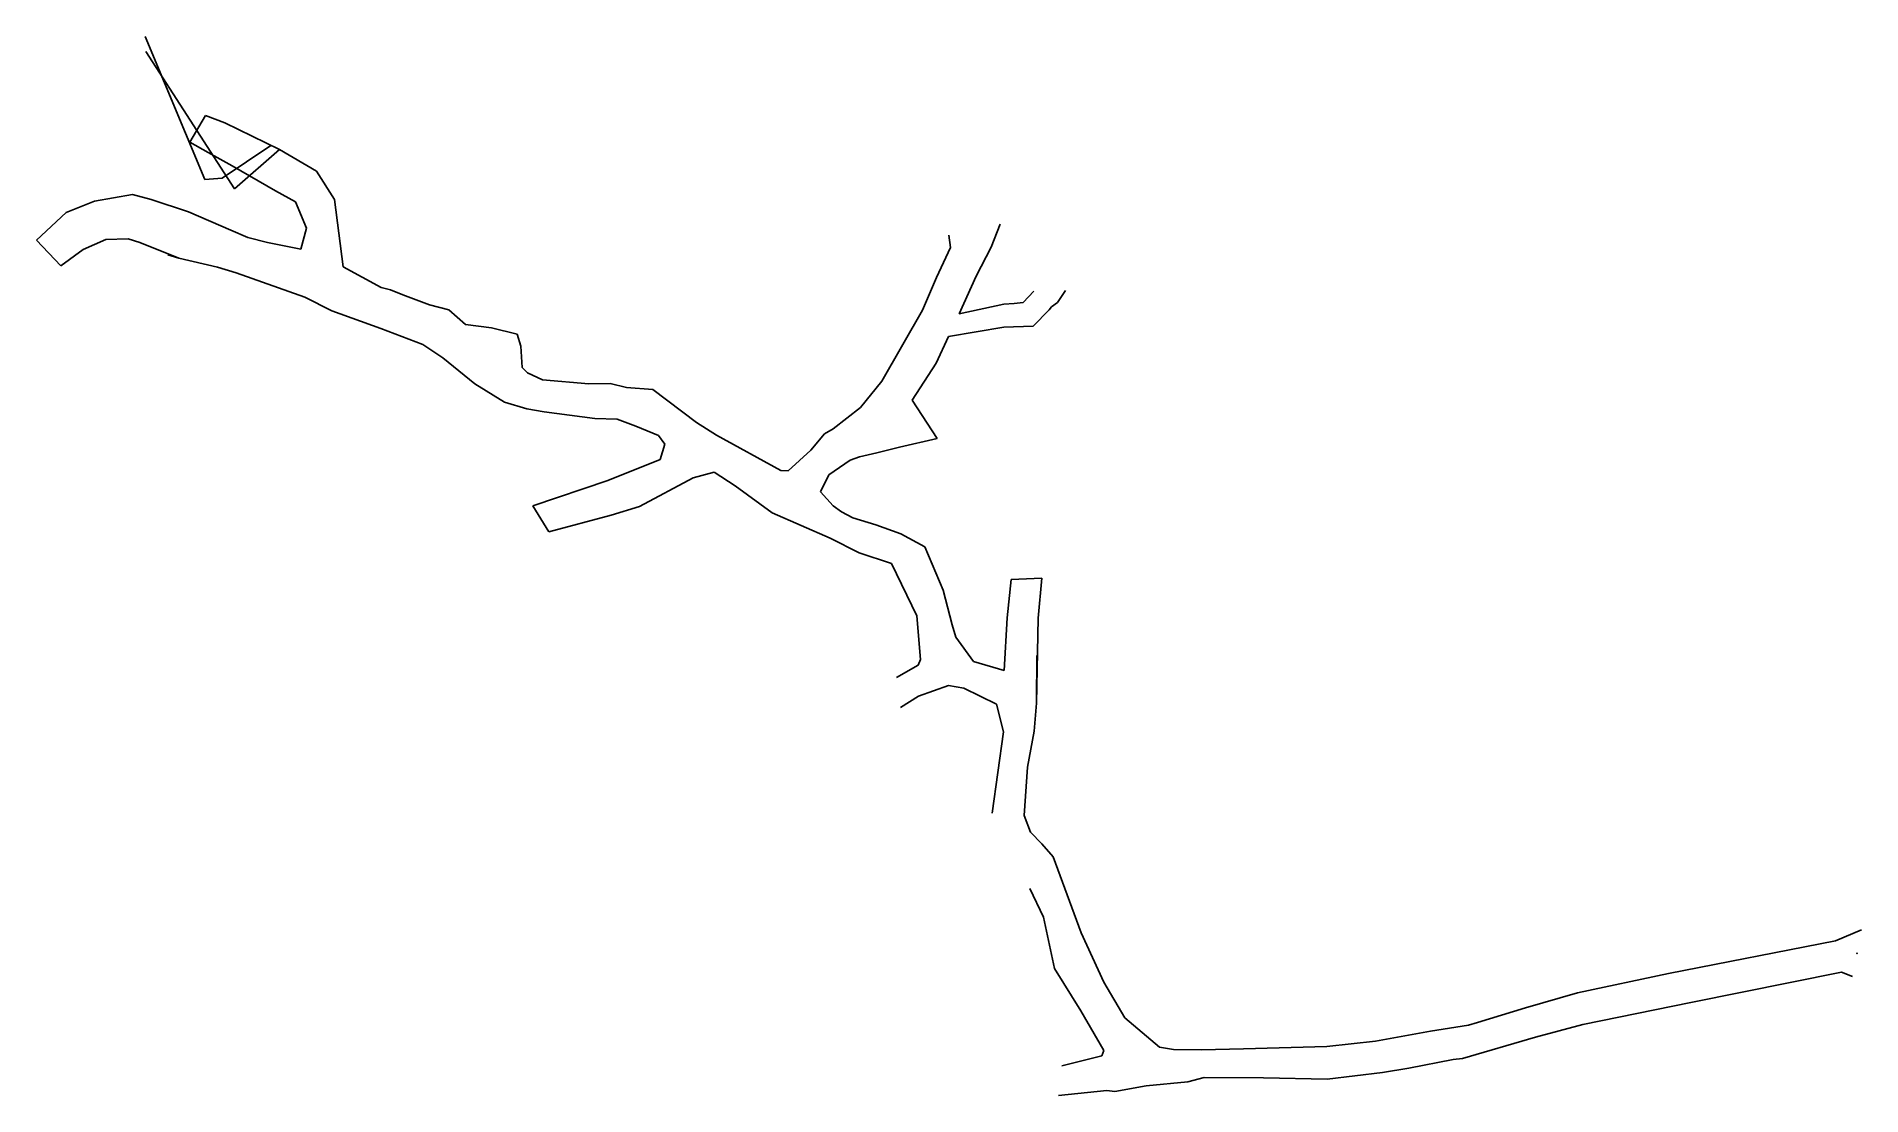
# Model space of a CAD drawing. Header units: metres. Extents: x 750691 to 750840, y 4169766 to 4169852.
import ezdxf

# ---------------------------------------------------------------- set-up
doc = ezdxf.new("R2010")
doc.units = ezdxf.units.M
doc.header["$MEASUREMENT"] = 0
doc.layers.add('FEDAİ', color=200, linetype='Continuous')
doc.layers.add('INIT_COORD', color=7, linetype='Continuous')

msp = doc.modelspace()

# ---------------------------------------------------------------- linework, layer by layer
at = {"layer": 'FEDAİ'}
for p, q in [((750704.803728, 4169840.752242, 832.111023), (750699.925, 4169852.399, 856.572998)), ((750707.195919, 4169839.990387, 828.539978), (750699.993, 4169851.168, 856.823975)), ((750704.85, 4169845.975, 823.796021), (750703.558, 4169843.797, 823.762024)), ((750706.412, 4169845.371, 823.286987), (750704.85, 4169845.975, 823.796021)), ((750710.863, 4169843.185, 823.377991), (750706.412, 4169845.371, 823.286987)), ((750703.558, 4169843.797, 823.762024), (750705.061, 4169842.951, 823.155029)), ((750710.174661, 4169843.523061, 823.363917), (750706.207134, 4169840.853987, 828.539978)), ((750705.061, 4169842.951, 823.155029), (750707.017, 4169841.869, 823.203979)), ((750710.863, 4169843.185, 823.377991), (750707.195919, 4169839.990387, 828.539978)), ((750713.888719, 4169841.438814, 823.377991), (750710.863, 4169843.185, 823.377991)), ((750706.207134, 4169840.853987, 828.539978), (750704.803728, 4169840.752242, 832.111023)), ((750707.017, 4169841.869, 823.203979), (750710.541, 4169839.822, 823.356995)), ((750715.361, 4169839.112, 823.163025), (750713.888719, 4169841.438814, 823.377991)), ((750695.798, 4169838.991, 823.330017), (750693.508, 4169838.078, 823.330017)), ((750698.9, 4169839.519, 823.219971), (750695.798, 4169838.991, 823.330017)), ((750700.421, 4169839.116, 823.219971), (750698.9, 4169839.519, 823.219971)), ((750703.451, 4169838.112, 823.291016), (750700.421, 4169839.116, 823.219971)), ((750710.541, 4169839.822, 823.356995), (750712.178, 4169838.942, 823.143982)), ((750716.055, 4169833.653, 822.924988), (750715.361, 4169839.112, 823.163025)), ((750693.508, 4169838.078, 823.330017), (750691.085, 4169835.798, 823.330017)), ((750706.904807, 4169836.619672, 823.031006), (750703.451, 4169838.112, 823.291016)), ((750712.178, 4169838.942, 823.143982), (750713.082, 4169836.798, 822.973022)), ((750708.294, 4169836.02, 822.685974), (750706.904807, 4169836.619672, 823.031006)), ((750709.892, 4169835.627, 823.051025), (750708.294, 4169836.02, 822.685974)), ((750713.082, 4169836.798, 822.973022), (750712.602, 4169835.091, 822.994019)), ((750765.359, 4169836.207, 821.200989), (750765.51, 4169835.212, 821.101013)), ((750768.809, 4169835.239, 821.145996), (750769.564, 4169837.111, 820.960999)), ((750691.085, 4169835.798, 823.330017), (750693.064, 4169833.718, 823.330017)), ((750693.064, 4169833.718, 823.330017), (750694.893, 4169835.063, 823.330017)), ((750694.893, 4169835.063, 823.330017), (750696.723, 4169835.875, 823.330017)), ((750696.723, 4169835.875, 823.330017), (750698.552, 4169835.926, 823.304016)), ((750698.552, 4169835.926, 823.304016), (750699.505, 4169835.61, 823.200989)), ((750699.505, 4169835.61, 823.200989), (750702.676, 4169834.358, 823.132019)), ((750701.791, 4169834.619, 823.132019), (750702.676, 4169834.358, 823.132019)), ((750712.602, 4169835.091, 822.994019), (750709.892, 4169835.627, 823.051025)), ((750765.51, 4169835.212, 821.101013), (750764.368, 4169832.782, 821.187988)), ((750767.597, 4169832.891, 821.237976), (750768.809, 4169835.239, 821.145996)), ((750702.676, 4169834.358, 823.132019), (750705.836, 4169833.6, 823.130981)), ((750705.836, 4169833.6, 823.130981), (750707.333544, 4169833.142743, 822.679993)), ((750707.333544, 4169833.142743, 822.679993), (750712.94702, 4169831.162798, 822.679993)), ((750719.159, 4169831.949, 822.836975), (750716.055, 4169833.653, 822.924988)), ((750719.905615, 4169831.758595, 822.799988), (750719.159, 4169831.949, 822.836975)), ((750720.903, 4169831.372, 822.817993), (750719.905615, 4169831.758595, 822.799988)), ((750764.368, 4169832.782, 821.187988), (750763.226, 4169830.118, 821.380005)), ((750766.209642, 4169829.804588, 821.400364), (750767.597, 4169832.891, 821.237976)), ((750772.291, 4169831.652, 814.77002), (750771.417825, 4169830.738941, 816.48999)), ((750774.223, 4169830.73, 814.208984), (750774.859, 4169831.715, 813.560974)), ((750712.94702, 4169831.162798, 822.679993), (750715.125694, 4169830.058483, 822.836975)), ((750723.096, 4169830.542, 822.637024), (750720.903, 4169831.372, 822.817993)), ((750724.668, 4169830.143, 822.632019), (750723.096, 4169830.542, 822.637024)), ((750726.0073, 4169828.954324, 822.778015), (750724.668, 4169830.143, 822.632019)), ((750763.226, 4169830.118, 821.380005), (750759.914, 4169824.33, 821.341003)), ((750769.843852, 4169830.605232, 818.473999), (750766.209642, 4169829.804588, 821.400364)), ((750770.696, 4169830.665, 817.296997), (750769.843852, 4169830.605232, 818.473999)), ((750771.417825, 4169830.738941, 816.48999), (750770.696, 4169830.665, 817.296997)), ((750772.24, 4169828.818, 816.63501), (750773.546, 4169830.14, 815.01001)), ((750773.546, 4169830.14, 815.01001), (750773.741, 4169830.369, 814.773987)), ((750773.741, 4169830.369, 814.773987), (750774.223, 4169830.73, 814.208984)), ((750715.125694, 4169830.058483, 822.836975), (750719.125864, 4169828.625785, 822.836975)), ((750719.125864, 4169828.625785, 822.836975), (750722.531, 4169827.31, 822.46698)), ((750728.138662, 4169828.664343, 822.525024), (750726.0073, 4169828.954324, 822.778015)), ((750730.236204, 4169828.152985, 822.525024), (750728.138662, 4169828.664343, 822.525024)), ((750765.354331, 4169827.955001, 821.457669), (750769.847, 4169828.729, 818.651001)), ((750769.847, 4169828.729, 818.651001), (750772.24, 4169828.818, 816.63501)), ((750722.531, 4169827.31, 822.46698), (750724.18, 4169826.235, 822.797974)), ((750730.53, 4169827.186, 822.525024), (750730.236204, 4169828.152985, 822.525024)), ((750730.641, 4169825.446, 822.46698), (750730.53, 4169827.186, 822.525024)), ((750764.349, 4169825.781, 821.525024), (750765.354331, 4169827.955001, 821.457669)), ((750724.18, 4169826.235, 822.797974), (750726.769, 4169824.119, 822.539001)), ((750762.376, 4169822.769, 821.531006), (750764.349, 4169825.781, 821.525024)), ((750731.061, 4169825.015, 822.612976), (750730.641, 4169825.446, 822.46698)), ((750732.294, 4169824.425, 822.564026), (750731.061, 4169825.015, 822.612976)), ((750736.072, 4169824.108, 822.898987), (750732.294, 4169824.425, 822.564026)), ((750737.786, 4169824.131, 822.98999), (750736.072, 4169824.108, 822.898987)), ((750739.129, 4169823.8, 822.89502), (750737.786, 4169824.131, 822.98999)), ((750759.914, 4169824.33, 821.341003), (750758.169, 4169822.186, 821.677979)), ((750726.769, 4169824.119, 822.539001), (750729.2, 4169822.616, 822.619019)), ((750741.273, 4169823.651, 822.763), (750739.129, 4169823.8, 822.89502)), ((750744.83, 4169820.966, 822.835999), (750741.273, 4169823.651, 822.763)), ((750764.422, 4169819.651, 821.349976), (750762.376, 4169822.769, 821.531006)), ((750729.2, 4169822.616, 822.619019), (750731.024, 4169822.082, 822.684998)), ((750731.024, 4169822.082, 822.684998), (750732.42, 4169821.833, 822.656006)), ((750732.42, 4169821.833, 822.656006), (750736.537, 4169821.286, 822.974976)), ((750736.537, 4169821.286, 822.974976), (750738.354, 4169821.238, 822.940979)), ((750738.354, 4169821.238, 822.940979), (750739.898, 4169820.665, 822.804993)), ((750758.169, 4169822.186, 821.677979), (750755.952, 4169820.459, 822.098022)), ((750739.898, 4169820.665, 822.804993), (750741.739, 4169819.915, 822.604004)), ((750741.739, 4169819.915, 822.604004), (750742.243, 4169819.199, 822.640015)), ((750746.441, 4169819.918, 822.659973), (750744.83, 4169820.966, 822.835999)), ((750751.687, 4169817.052, 822.598022), (750746.441, 4169819.918, 822.659973)), ((750755.239, 4169820.039, 822.754028), (750754.125, 4169818.709, 822.705994)), ((750755.952, 4169820.459, 822.098022), (750755.239, 4169820.039, 822.754028)), ((750742.243, 4169819.199, 822.640015), (750741.877, 4169817.937, 822.776001)), ((750754.125, 4169818.709, 822.705994), (750752.281, 4169817.028, 822.596985)), ((750758.103, 4169818.171, 822.539978), (750759.522074, 4169818.502617, 821.640991)), ((750759.522074, 4169818.502617, 821.640991), (750761.357755, 4169818.96394, 821.349976)), ((750761.357755, 4169818.96394, 821.349976), (750764.422, 4169819.651, 821.349976)), ((750741.877, 4169817.937, 822.776001), (750737.598, 4169816.236, 822.921021)), ((750744.542, 4169816.462, 822.77002), (750746.265, 4169816.917, 822.59198)), ((750747.965, 4169815.801, 822.708008), (750746.265, 4169816.917, 822.59198)), ((750752.281, 4169817.028, 822.596985), (750751.687, 4169817.052, 822.598022)), ((750755.605525, 4169816.689493, 822.5), (750757.344, 4169817.905, 822.55603)), ((750757.344, 4169817.905, 822.55603), (750758.103, 4169818.171, 822.539978)), ((750737.598, 4169816.236, 822.921021), (750731.511, 4169814.182, 823.210022)), ((750740.181, 4169814.113, 822.97699), (750744.542, 4169816.462, 822.77002)), ((750747.965, 4169815.801, 822.708008), (750750.988627, 4169813.599615, 822.700012)), ((750754.919, 4169815.318, 822.554016), (750755.605525, 4169816.689493, 822.5)), ((750755.944, 4169814.187, 822.697998), (750754.919, 4169815.318, 822.554016)), ((750731.511, 4169814.182, 823.210022), (750732.801, 4169812.063, 823.161011)), ((750737.868, 4169813.407, 822.994019), (750740.181, 4169814.113, 822.97699)), ((750756.637, 4169813.699, 822.625), (750755.944, 4169814.187, 822.697998)), ((750732.801, 4169812.063, 823.161011), (750737.868, 4169813.407, 822.994019)), ((750750.988627, 4169813.599615, 822.700012), (750755.712, 4169811.55, 822.685974)), ((750757.549, 4169813.209, 822.632019), (750756.637, 4169813.699, 822.625)), ((750759.421, 4169812.633, 822.732971), (750757.549, 4169813.209, 822.632019)), ((750761.455, 4169811.887, 822.671997), (750759.421, 4169812.633, 822.732971)), ((750755.712, 4169811.55, 822.685974), (750758.082, 4169810.345, 822.809021)), ((750755.712, 4169811.55, 822.685974), (750758.082, 4169810.345, 822.809021)), ((750763.413, 4169810.835, 822.846008), (750761.455, 4169811.887, 822.671997)), ((750763.413, 4169810.835, 822.846008), (750761.455, 4169811.887, 822.671997)), ((750764.911, 4169807.316, 822.557983), (750763.413, 4169810.835, 822.846008)), ((750758.082, 4169810.345, 822.809021), (750760.715, 4169809.481, 822.578003)), ((750760.715, 4169809.481, 822.578003), (750762.756, 4169805.211, 822.64502)), ((750770.459874, 4169808.180906, 822.572998), (750770.115212, 4169805.051642, 822.656006)), ((750772.948886, 4169808.272246, 822.656006), (750770.459874, 4169808.180906, 822.572998)), ((750772.659028, 4169805.033374, 822.656006), (750772.948886, 4169808.272246, 822.656006)), ((750765.639, 4169804.492, 822.528015), (750764.911, 4169807.316, 822.557983)), ((750762.756, 4169805.211, 822.64502), (750763.052, 4169801.659, 822.857971)), ((750770.115212, 4169805.051642, 822.656006), (750769.884, 4169800.757, 822.562012)), ((750772.503, 4169798.102, 822.588989), (750772.659028, 4169805.033374, 822.656006)), ((750765.949, 4169803.48, 822.458984), (750765.639, 4169804.492, 822.528015)), ((750767.379, 4169801.505, 822.617004), (750765.949, 4169803.48, 822.458984)), ((750772.503, 4169798.102, 822.588989), (750772.544, 4169801.984, 822.656006)), ((750762.863, 4169801.21, 822.528015), (750761.105, 4169800.207, 822.857971)), ((750763.052, 4169801.659, 822.857971), (750762.863, 4169801.21, 822.528015)), ((750769.884, 4169800.757, 822.562012), (750767.379, 4169801.505, 822.617004)), ((750762.916, 4169798.661, 822.685974), (750765.347, 4169799.542, 822.603027)), ((750765.347, 4169799.542, 822.603027), (750766.602, 4169799.316, 822.804016)), ((750766.602, 4169799.316, 822.804016), (750769.242, 4169798.021, 822.588013)), ((750761.443, 4169797.74, 822.90802), (750762.916, 4169798.661, 822.685974)), ((750769.242, 4169798.021, 822.588013), (750769.813, 4169795.756, 822.515015)), ((750772.324, 4169795.83, 822.507996), (750772.503, 4169798.102, 822.588989)), ((750769.813, 4169795.756, 822.515015), (750768.907, 4169789.156, 822.41803)), ((750771.774, 4169792.893, 822.494995), (750772.324, 4169795.83, 822.507996)), ((750771.511, 4169788.945, 822.375), (750771.774, 4169792.893, 822.494995)), ((750772.019, 4169787.606, 822.666992), (750771.511, 4169788.945, 822.375)), ((750772.955, 4169786.64, 822.812012), (750772.019, 4169787.606, 822.666992)), ((750773.88, 4169785.58, 822.794983), (750772.955, 4169786.64, 822.812012)), ((750776.142, 4169779.393, 822.416016), (750773.88, 4169785.58, 822.794983)), ((750771.979, 4169783.015, 822.643982), (750773.078, 4169780.67, 822.492981)), ((750773.078, 4169780.67, 822.492981), (750773.963, 4169776.498, 822.258972)), ((750839.687, 4169779.632, 821.143005), (750837.56, 4169778.74, 821.059021)), ((750777.987, 4169775.377, 822.11499), (750776.142, 4169779.393, 822.416016)), ((750837.56, 4169778.74, 821.059021), (750823.967, 4169776.076, 821.184998)), ((750773.963, 4169776.498, 822.258972), (750776.125, 4169773.036, 822.064026)), ((750779.696, 4169772.485, 822.021973), (750777.987, 4169775.377, 822.11499)), ((750823.967, 4169776.076, 821.184998), (750816.552, 4169774.513, 821.507019)), ((750825.781, 4169773.716, 821.047974), (750838.069, 4169776.209, 821.125977)), ((750838.069, 4169776.209, 821.125977), (750838.944, 4169775.834, 821.125)), ((750816.552, 4169774.513, 821.507019), (750812.341, 4169773.283, 821.510986)), ((750817.009, 4169771.939, 821.492981), (750825.781, 4169773.716, 821.047974)), ((750776.125, 4169773.036, 822.064026), (750777.99, 4169769.814, 821.971985)), ((750782.537, 4169770.087, 821.927979), (750779.696, 4169772.485, 822.021973)), ((750812.341, 4169773.283, 821.510986), (750808.417, 4169772.1, 821.718994)), ((750804.58, 4169771.382, 821.877014), (750800.114, 4169770.576, 821.989014)), ((750807.675, 4169771.89, 821.679016), (750804.58, 4169771.382, 821.877014)), ((750807.207, 4169769.169, 821.892029), (750813.143, 4169770.91, 821.510986)), ((750808.417, 4169772.1, 821.718994), (750807.675, 4169771.89, 821.679016)), ((750813.143, 4169770.91, 821.510986), (750817.009, 4169771.939, 821.492981)), ((750777.82, 4169769.375, 822.150024), (750774.585, 4169768.566, 822.611023)), ((750777.99, 4169769.814, 821.971985), (750777.82, 4169769.375, 822.150024)), ((750783.66, 4169769.898, 821.973999), (750782.537, 4169770.087, 821.927979)), ((750785.954, 4169769.865, 822.02301), (750783.66, 4169769.898, 821.973999)), ((750789.354, 4169769.95, 822.099976), (750785.954, 4169769.865, 822.02301)), ((750796.14, 4169770.138, 821.906006), (750789.354, 4169769.95, 822.099976)), ((750800.114, 4169770.576, 821.989014), (750796.14, 4169770.138, 821.906006)), ((750806.43, 4169769.088, 821.828003), (750807.207, 4169769.169, 821.892029)), ((750796.168, 4169767.494, 821.978027), (750800.676, 4169768.023, 821.940979)), ((750800.676, 4169768.023, 821.940979), (750802.84, 4169768.375, 821.968994)), ((750802.84, 4169768.375, 821.968994), (750806.43, 4169769.088, 821.828003)), ((750774.289, 4169766.151, 822.836975), (750778.231, 4169766.569, 822.723999)), ((750778.231, 4169766.569, 822.723999), (750778.89, 4169766.487, 822.403015)), ((750778.89, 4169766.487, 822.403015), (750781.439, 4169766.943, 822.125977)), ((750781.439, 4169766.943, 822.125977), (750784.827, 4169767.254, 822.104004)), ((750784.827, 4169767.254, 822.104004), (750786.174, 4169767.62, 821.960999)), ((750786.174, 4169767.62, 821.960999), (750790.997, 4169767.58, 822.153992)), ((750790.997, 4169767.58, 822.153992), (750796.168, 4169767.494, 821.978027))]:
    msp.add_line(p, q, dxfattribs=at)
at = {"layer": 'INIT_COORD', "linetype": 'Continuous'}
msp.add_point((750839.3155, 4169777.733, 821.134002), dxfattribs=at)

doc.saveas('drawing.dxf')
